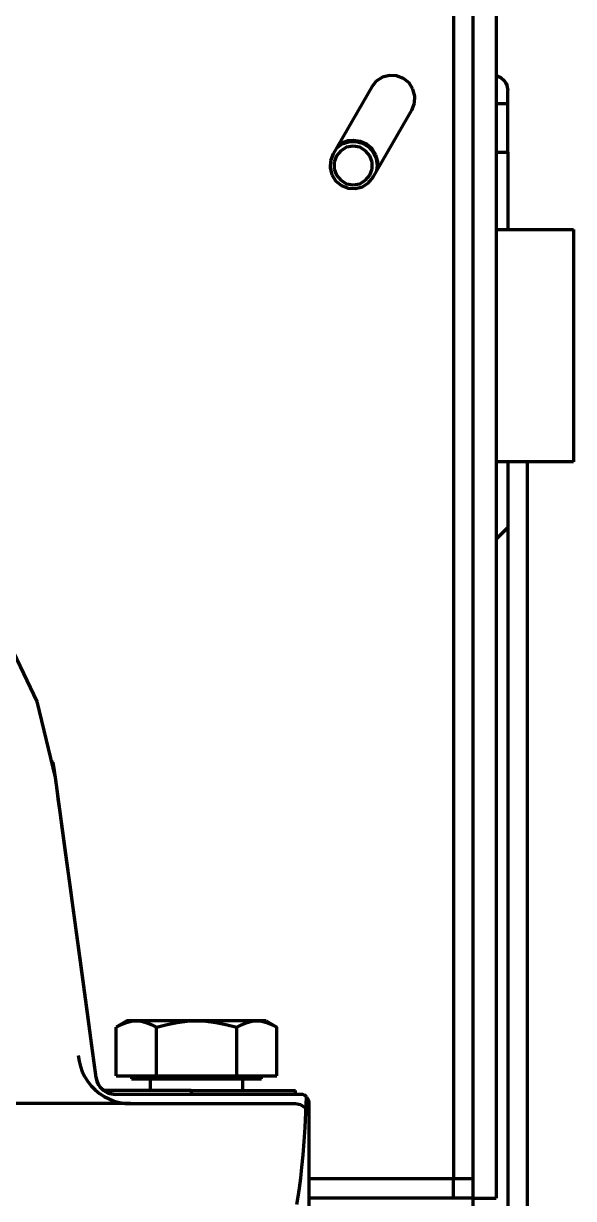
# Model space of a CAD drawing. Header units: millimetres. Extents: x 0 to 594, y 0 to 420.
# Drawn here: x 157.39 to 160.24, y 388.62 to 394.7 of the extents above; entities that cross this region are included whole.
import ezdxf

# ---------------------------------------------------------------- set-up
doc = ezdxf.new("R2010")
doc.units = ezdxf.units.MM

msp = doc.modelspace()

# ---------------------------------------------------------------- linework, layer by layer
at = {"color": 1, "lineweight": 70}
for p, q in [((159.7164, 403.6501), (159.7164, 388.6242)), ((159.8364, 403.6501), (159.8364, 388.6242)), ((159.6164, 403.5642), (159.6164, 388.7242)), ((159.2161, 394.3998), (159.1925, 394.3706)), ((159.2476, 394.4202), (159.2161, 394.3998)), ((159.2839, 394.4299), (159.2476, 394.4202)), ((159.3214, 394.428), (159.2839, 394.4299)), ((159.3564, 394.4145), (159.3214, 394.428)), ((159.3856, 394.3909), (159.3564, 394.4145)), ((159.406, 394.3594), (159.3856, 394.3909)), ((159.8364, 394.4299), (159.8604, 394.4193)), ((159.8604, 394.4193), (159.8797, 394.4015)), ((159.8761, 394.4058), (159.8815, 394.399)), ((159.8891, 394.386), (159.8761, 394.4058)), ((159.8761, 394.4058), (159.8815, 394.399)), ((159.8891, 394.386), (159.8761, 394.4058)), ((159.8891, 394.386), (159.8761, 394.4058)), ((159.8761, 394.4058), (159.8891, 394.386)), ((159.8891, 394.3859), (159.8761, 394.4057)), ((159.8797, 394.4015), (159.8921, 394.3784)), ((159.8816, 394.3989), (159.8919, 394.379)), ((159.8816, 394.3989), (159.8919, 394.379)), ((159.8858, 394.3923), (159.8907, 394.3823)), ((159.8913, 394.3807), (159.8891, 394.386)), ((159.8913, 394.3807), (159.8891, 394.386)), ((159.8913, 394.3807), (159.8891, 394.386)), ((159.8891, 394.386), (159.8913, 394.3807)), ((159.8913, 394.3807), (159.8891, 394.3859)), ((159.8907, 394.3823), (159.8919, 394.379)), ((159.8919, 394.379), (159.8913, 394.3807)), ((159.8919, 394.379), (159.8913, 394.3807)), ((159.8919, 394.379), (159.8913, 394.3807)), ((159.8913, 394.3807), (159.8919, 394.379)), ((159.8919, 394.379), (159.8913, 394.3807)), ((159.8921, 394.3784), (159.8964, 394.3525)), ((159.1925, 394.3706), (158.9925, 394.0242)), ((159.4158, 394.3231), (159.406, 394.3594)), ((159.4138, 394.2857), (159.4158, 394.3231)), ((159.8964, 394.2825), (159.8964, 394.3525)), ((159.2003, 393.9042), (159.4003, 394.2506)), ((159.4003, 394.2506), (159.4138, 394.2857)), ((159.844, 394.2825), (159.8364, 394.2825)), ((159.8512, 394.2825), (159.844, 394.2825)), ((159.858, 394.2825), (159.8512, 394.2825)), ((159.8644, 394.2825), (159.858, 394.2825)), ((159.8702, 394.2825), (159.8644, 394.2825)), ((159.8756, 394.2825), (159.8702, 394.2825)), ((159.8803, 394.2825), (159.8756, 394.2825)), ((159.8845, 394.2825), (159.8803, 394.2825)), ((159.8881, 394.2825), (159.8845, 394.2825)), ((159.8911, 394.2825), (159.8881, 394.2825)), ((159.8934, 394.2825), (159.8911, 394.2825)), ((159.8951, 394.2825), (159.8934, 394.2825)), ((159.8961, 394.2825), (159.8951, 394.2825)), ((159.8964, 394.2825), (159.8961, 394.2825)), ((159.8964, 394.0325), (159.8964, 394.2825)), ((159.8964, 394.0325), (159.8964, 394.2825)), ((159.01, 394.0545), (159.0396, 394.0755)), ((159.0416, 394.0821), (159.0175, 394.0675)), ((159.0396, 394.0755), (159.0741, 394.0872)), ((159.0684, 394.0911), (159.0416, 394.0821)), ((159.0964, 394.0942), (159.0684, 394.0911)), ((159.0741, 394.0872), (159.1104, 394.0884)), ((159.1327, 394.089), (159.0964, 394.0942)), ((159.1104, 394.0884), (159.1455, 394.0791)), ((159.1662, 394.0739), (159.1327, 394.089)), ((159.1455, 394.0791), (159.1765, 394.0602)), ((159.1941, 394.05), (159.1662, 394.0739)), ((158.9925, 394.0242), (158.979, 393.9891)), ((159.0098, 394.0142), (158.9979, 393.9816)), ((159.0321, 394.0408), (159.0098, 394.0142)), ((159.0622, 394.0582), (159.0321, 394.0408)), ((159.0964, 394.0642), (159.0622, 394.0582)), ((159.1306, 394.0582), (159.0964, 394.0642)), ((159.1607, 394.0408), (159.1306, 394.0582)), ((159.183, 394.0142), (159.1607, 394.0408)), ((159.1765, 394.0602), (159.2007, 394.0331)), ((159.1949, 393.9816), (159.183, 394.0142)), ((159.2142, 394.0193), (159.1941, 394.05)), ((159.2007, 394.0331), (159.2161, 394.0002)), ((159.2249, 393.9842), (159.2142, 394.0193)), ((159.8364, 394.0325), (159.8964, 394.0325)), ((159.8964, 394.0325), (159.8964, 393.6325)), ((158.979, 393.9891), (158.9771, 393.9517)), ((158.9771, 393.9517), (158.9868, 393.9154)), ((158.9979, 393.9816), (158.9979, 393.9468)), ((158.9979, 393.9468), (159.0098, 393.9142)), ((159.183, 393.9142), (159.1949, 393.9468)), ((159.1949, 393.9468), (159.1949, 393.9816)), ((159.2161, 394.0002), (159.2214, 393.9642)), ((159.2214, 393.9642), (159.2178, 393.9345)), ((159.2253, 393.9475), (159.2249, 393.9842)), ((158.9868, 393.9154), (159.0072, 393.8839)), ((159.0098, 393.9142), (159.0321, 393.8876)), ((159.0321, 393.8876), (159.0622, 393.8702)), ((159.1306, 393.8702), (159.1607, 393.8876)), ((159.1607, 393.8876), (159.183, 393.9142)), ((159.1767, 393.875), (159.2003, 393.9042)), ((159.0072, 393.8839), (159.0364, 393.8603)), ((159.0364, 393.8603), (159.0715, 393.8468)), ((159.0622, 393.8702), (159.0964, 393.8642)), ((159.0715, 393.8468), (159.109, 393.8449)), ((159.0964, 393.8642), (159.1306, 393.8702)), ((159.109, 393.8449), (159.1452, 393.8546)), ((159.1452, 393.8546), (159.1767, 393.875)), ((159.8364, 393.6325), (160.2364, 393.6325)), ((160.2364, 393.6325), (160.2364, 392.4325)), ((160.2364, 392.4325), (159.8364, 392.4325)), ((159.8964, 392.4325), (159.8964, 392.0925)), ((159.9964, 392.4325), (159.9964, 385.6325)), ((159.8964, 392.0925), (159.8364, 392.0325)), ((159.8964, 392.0925), (159.8964, 385.9725)), ((157.4611, 391.1925), (157.2876, 391.5584)), ((157.5564, 390.7989), (157.4611, 391.1925)), ((157.544, 390.878), (157.5437, 390.8796)), ((157.5449, 390.8732), (157.544, 390.878)), ((157.5479, 390.8552), (157.5449, 390.8732)), ((157.5564, 390.7989), (157.5479, 390.8552)), ((157.5631, 390.7494), (157.5564, 390.7989)), ((157.7673, 389.247), (157.5564, 390.7989)), ((157.5712, 390.6896), (157.5631, 390.7494)), ((157.5807, 390.6197), (157.5712, 390.6896)), ((157.5916, 390.5399), (157.5807, 390.6197)), ((157.6038, 390.4502), (157.5916, 390.5399)), ((157.6173, 390.351), (157.6038, 390.4502)), ((157.632, 390.2425), (157.6173, 390.351)), ((157.648, 390.1249), (157.632, 390.2425)), ((157.6652, 389.9986), (157.648, 390.1249)), ((157.6835, 389.8638), (157.6652, 389.9986)), ((157.7029, 389.7209), (157.6835, 389.8638)), ((157.7234, 389.5702), (157.7029, 389.7209)), ((157.7449, 389.4121), (157.7234, 389.5702)), ((157.9264, 389.5405), (157.8707, 389.5083)), ((157.8707, 389.5083), (157.8985, 389.5226)), ((157.8985, 389.5226), (157.9246, 389.5326)), ((157.9246, 389.5326), (157.9497, 389.5385)), ((157.9267, 389.5405), (157.9264, 389.5405)), ((157.9274, 389.5405), (157.9267, 389.5405)), ((157.9287, 389.5405), (157.9274, 389.5405)), ((157.9304, 389.5405), (157.9287, 389.5405)), ((157.9327, 389.5405), (157.9304, 389.5405)), ((157.9354, 389.5405), (157.9327, 389.5405)), ((157.9387, 389.5405), (157.9354, 389.5405)), ((157.9424, 389.5405), (157.9387, 389.5405)), ((157.9466, 389.5405), (157.9424, 389.5405)), ((157.9513, 389.5405), (157.9466, 389.5405)), ((157.9497, 389.5385), (157.9746, 389.5405)), ((157.9564, 389.5405), (157.9513, 389.5405)), ((157.9621, 389.5405), (157.9564, 389.5405)), ((157.9681, 389.5405), (157.9621, 389.5405)), ((157.9746, 389.5405), (157.9681, 389.5405)), ((157.9746, 389.5405), (157.9996, 389.5385)), ((157.989, 389.5405), (157.9746, 389.5405)), ((158.005, 389.5405), (157.989, 389.5405)), ((157.9996, 389.5385), (158.0247, 389.5326)), ((158.0225, 389.5405), (158.005, 389.5405)), ((158.0415, 389.5405), (158.0225, 389.5405)), ((158.0247, 389.5326), (158.0508, 389.5226)), ((158.062, 389.5405), (158.0415, 389.5405)), ((158.0508, 389.5226), (158.0786, 389.5083)), ((158.0836, 389.5405), (158.062, 389.5405)), ((158.0786, 389.5083), (158.1341, 389.5226)), ((158.1064, 389.5405), (158.0836, 389.5405)), ((158.1302, 389.5405), (158.1064, 389.5405)), ((158.1549, 389.5405), (158.1302, 389.5405)), ((158.1341, 389.5226), (158.1863, 389.5326)), ((158.1803, 389.5405), (158.1549, 389.5405)), ((158.2063, 389.5405), (158.1803, 389.5405)), ((158.1863, 389.5326), (158.2366, 389.5385)), ((158.2328, 389.5405), (158.2063, 389.5405)), ((158.2595, 389.5405), (158.2328, 389.5405)), ((158.2366, 389.5385), (158.2864, 389.5405)), ((158.2864, 389.5405), (158.2595, 389.5405)), ((158.2864, 389.5405), (158.3362, 389.5385)), ((158.3133, 389.5405), (158.2864, 389.5405)), ((158.3401, 389.5405), (158.3133, 389.5405)), ((158.3362, 389.5385), (158.3865, 389.5326)), ((158.3665, 389.5405), (158.3401, 389.5405)), ((158.3925, 389.5405), (158.3665, 389.5405)), ((158.3865, 389.5326), (158.4387, 389.5226)), ((158.4179, 389.5405), (158.3925, 389.5405)), ((158.4426, 389.5405), (158.4179, 389.5405)), ((158.4387, 389.5226), (158.4943, 389.5083)), ((158.4664, 389.5405), (158.4426, 389.5405)), ((158.4892, 389.5405), (158.4664, 389.5405)), ((158.5109, 389.5405), (158.4892, 389.5405)), ((158.4943, 389.5083), (158.522, 389.5226)), ((158.5313, 389.5405), (158.5109, 389.5405)), ((158.522, 389.5226), (158.5481, 389.5326)), ((158.5503, 389.5405), (158.5313, 389.5405)), ((158.5481, 389.5326), (158.5733, 389.5385)), ((158.5679, 389.5405), (158.5503, 389.5405)), ((158.5839, 389.5405), (158.5679, 389.5405)), ((158.5733, 389.5385), (158.5982, 389.5405)), ((158.5982, 389.5405), (158.5839, 389.5405)), ((158.5982, 389.5405), (158.6231, 389.5385)), ((158.6047, 389.5405), (158.5982, 389.5405)), ((158.6108, 389.5405), (158.6047, 389.5405)), ((158.6164, 389.5405), (158.6108, 389.5405)), ((158.6215, 389.5405), (158.6164, 389.5405)), ((158.6262, 389.5405), (158.6215, 389.5405)), ((158.6231, 389.5385), (158.6482, 389.5326)), ((158.6304, 389.5405), (158.6262, 389.5405)), ((158.6341, 389.5405), (158.6304, 389.5405)), ((158.6374, 389.5405), (158.6341, 389.5405)), ((158.6401, 389.5405), (158.6374, 389.5405)), ((158.6424, 389.5405), (158.6401, 389.5405)), ((158.6441, 389.5405), (158.6424, 389.5405)), ((158.6454, 389.5405), (158.6441, 389.5405)), ((158.6462, 389.5405), (158.6454, 389.5405)), ((158.6464, 389.5405), (158.6462, 389.5405)), ((158.6464, 389.5405), (158.7021, 389.5083)), ((158.6482, 389.5326), (158.6743, 389.5226)), ((158.6743, 389.5226), (158.7021, 389.5083)), ((157.8707, 389.2565), (157.8707, 389.5083)), ((158.0786, 389.2565), (158.0786, 389.5083)), ((158.4943, 389.2565), (158.4943, 389.5083)), ((158.7021, 389.2565), (158.7021, 389.5083)), ((157.7673, 389.247), (157.7449, 389.4121)), ((157.6744, 389.3608), (157.6785, 389.3322)), ((157.6785, 389.3322), (157.6855, 389.3043)), ((157.6855, 389.3043), (157.6954, 389.2773)), ((157.6954, 389.2773), (157.7082, 389.2514)), ((157.7082, 389.2514), (157.7236, 389.2271)), ((157.7236, 389.2271), (157.7415, 389.2045)), ((157.7723, 389.2268), (157.7673, 389.247)), ((157.7746, 389.2208), (157.7673, 389.247)), ((157.7673, 389.247), (157.7692, 389.2369)), ((157.7692, 389.2369), (157.7721, 389.2271)), ((157.7721, 389.2271), (157.7761, 389.2176)), ((157.7811, 389.2084), (157.7723, 389.2268)), ((157.788, 389.1984), (157.7746, 389.2208)), ((157.7761, 389.2176), (157.7809, 389.2086)), ((157.7809, 389.2086), (157.7867, 389.2001)), ((157.7927, 389.1929), (157.7811, 389.2084)), ((157.8707, 389.2565), (158.0786, 389.2565)), ((157.9504, 389.2565), (157.9504, 389.2405)), ((157.9504, 389.2405), (157.9588, 389.2405)), ((157.9588, 389.2405), (157.9837, 389.2405)), ((157.9837, 389.2405), (158.0237, 389.2405)), ((158.0237, 389.2405), (158.0769, 389.2405)), ((158.0464, 389.2405), (158.0464, 389.1805)), ((158.0769, 389.2405), (158.1406, 389.2405)), ((158.0786, 389.2565), (158.4943, 389.2565)), ((158.1406, 389.2405), (158.2116, 389.2405)), ((158.2116, 389.2405), (158.2864, 389.2405)), ((158.2864, 389.2405), (158.3612, 389.2405)), ((158.3612, 389.2405), (158.4322, 389.2405)), ((158.4322, 389.2405), (158.4959, 389.2405)), ((158.4943, 389.2565), (158.7021, 389.2565)), ((158.4959, 389.2405), (158.5491, 389.2405)), ((158.5264, 389.1805), (158.5264, 389.2405)), ((158.5491, 389.2405), (158.5891, 389.2405)), ((158.5891, 389.2405), (158.614, 389.2405)), ((158.614, 389.2405), (158.6224, 389.2405)), ((158.6224, 389.2405), (158.6224, 389.2565)), ((157.7415, 389.2045), (157.7616, 389.1839)), ((157.7616, 389.1839), (157.7839, 389.1656)), ((157.7839, 389.1656), (157.8079, 389.1498)), ((157.7867, 389.2001), (157.7933, 389.1923)), ((157.8053, 389.1813), (157.788, 389.1984)), ((157.8064, 389.1805), (157.7927, 389.1929)), ((157.7933, 389.1923), (157.8006, 389.1852)), ((157.8006, 389.1852), (157.8087, 389.1788)), ((157.8266, 389.1688), (157.8053, 389.1813)), ((158.2584, 389.1805), (157.8064, 389.1805)), ((157.8079, 389.1498), (157.8335, 389.1366)), ((157.8087, 389.1788), (157.8174, 389.1733)), ((157.8174, 389.1733), (157.8265, 389.1688)), ((157.8265, 389.1688), (157.8361, 389.1652)), ((157.8464, 389.1625), (157.8268, 389.1687)), ((157.8361, 389.1652), (157.846, 389.1626)), ((157.846, 389.1626), (157.8562, 389.161)), ((157.8664, 389.1605), (157.8464, 389.1625)), ((157.8562, 389.161), (157.8664, 389.1605)), ((158.8264, 389.1605), (157.8664, 389.1605)), ((158.2584, 389.1805), (158.3189, 389.1805)), ((158.2584, 389.1805), (158.2584, 389.1605)), ((158.3189, 389.1805), (158.3786, 389.1805)), ((158.3786, 389.1805), (158.4368, 389.1805)), ((158.4368, 389.1805), (158.4927, 389.1805)), ((158.4927, 389.1805), (158.5457, 389.1805)), ((158.5457, 389.1805), (158.5951, 389.1805)), ((158.5951, 389.1805), (158.6402, 389.1805)), ((158.6402, 389.1805), (158.6806, 389.1805)), ((158.6806, 389.1805), (158.7156, 389.1805)), ((158.7156, 389.1805), (158.7449, 389.1805)), ((158.7449, 389.1805), (158.7681, 389.1805)), ((158.7681, 389.1805), (158.7849, 389.1805)), ((158.7849, 389.1805), (158.795, 389.1805)), ((158.795, 389.1805), (158.7984, 389.1805)), ((158.7984, 389.1605), (158.7984, 389.1805)), ((158.8288, 389.1604), (158.8264, 389.1605)), ((158.8311, 389.1602), (158.8288, 389.1604)), ((158.8334, 389.1599), (158.8311, 389.1602)), ((158.8357, 389.1594), (158.8334, 389.1599)), ((158.838, 389.1588), (158.8357, 389.1594)), ((158.8402, 389.158), (158.838, 389.1588)), ((158.8424, 389.1572), (158.8402, 389.158)), ((158.8445, 389.1562), (158.8424, 389.1572)), ((158.8465, 389.1551), (158.8445, 389.1562)), ((158.8485, 389.1538), (158.8465, 389.1551)), ((158.8504, 389.1525), (158.8485, 389.1538)), ((158.8523, 389.151), (158.8504, 389.1525)), ((158.8518, 389.0666), (158.8557, 389.1478)), ((158.854, 389.1494), (158.8523, 389.151)), ((158.8557, 389.1478), (158.854, 389.1494)), ((158.8557, 389.1478), (158.8638, 389.1347)), ((157.9454, 389.1125), (156.7984, 389.1125)), ((157.8335, 389.1366), (157.8604, 389.1261)), ((157.8604, 389.1261), (157.8882, 389.1186)), ((157.8882, 389.1186), (157.9166, 389.114)), ((157.9166, 389.114), (157.9454, 389.1125)), ((157.9454, 389.1125), (158.7984, 389.1125)), ((158.7984, 389.1125), (158.8244, 389.1073)), ((158.8244, 389.1073), (158.8465, 389.0926)), ((158.8465, 389.0926), (158.8612, 389.0705)), ((158.8638, 389.1347), (158.8664, 389.1205)), ((158.8664, 389.1205), (158.8664, 388.5005)), ((158.8475, 388.9892), (158.8518, 389.0666)), ((158.8612, 389.0705), (158.8664, 389.0445)), ((158.8664, 389.0445), (158.8664, 388.5005)), ((158.8426, 388.9162), (158.8475, 388.9892)), ((158.8373, 388.8478), (158.8426, 388.9162)), ((158.8315, 388.7846), (158.8373, 388.8478)), ((158.8253, 388.727), (158.8315, 388.7846)), ((158.8188, 388.6753), (158.8253, 388.727)), ((159.6164, 388.7242), (158.8664, 388.7242)), ((159.6164, 388.713), (159.6164, 388.7242)), ((159.6276, 388.7242), (159.6164, 388.7242)), ((159.6387, 388.7242), (159.6276, 388.7242)), ((159.6494, 388.7242), (159.6387, 388.7242)), ((159.6598, 388.7242), (159.6494, 388.7242)), ((159.6696, 388.7242), (159.6598, 388.7242)), ((159.6788, 388.7242), (159.6696, 388.7242)), ((159.6871, 388.7242), (159.6788, 388.7242)), ((159.6946, 388.7242), (159.6871, 388.7242)), ((159.7011, 388.7242), (159.6946, 388.7242)), ((159.7065, 388.7242), (159.7011, 388.7242)), ((159.7108, 388.7242), (159.7065, 388.7242)), ((159.7139, 388.7242), (159.7108, 388.7242)), ((159.7158, 388.7242), (159.7139, 388.7242)), ((159.7164, 388.7242), (159.7158, 388.7242)), ((158.8119, 388.6298), (158.8188, 388.6753)), ((159.6164, 388.7019), (159.6164, 388.713)), ((159.6164, 388.6912), (159.6164, 388.7019)), ((159.6164, 388.6808), (159.6164, 388.6912)), ((159.6164, 388.671), (159.6164, 388.6808)), ((159.6164, 388.6618), (159.6164, 388.671)), ((159.6164, 388.6535), (159.6164, 388.6618)), ((158.8048, 388.5908), (158.8119, 388.6298)), ((159.7164, 388.6242), (158.8664, 388.6242)), ((159.6164, 388.646), (159.6164, 388.6535)), ((159.6164, 388.6395), (159.6164, 388.646)), ((159.6164, 388.6341), (159.6164, 388.6395)), ((159.6164, 388.6298), (159.6164, 388.6341)), ((159.6164, 388.6267), (159.6164, 388.6298)), ((159.6164, 388.6248), (159.6164, 388.6267)), ((159.6164, 388.6242), (159.6164, 388.6248)), ((159.7164, 388.6242), (159.7164, 388.5042)), ((159.7164, 388.6242), (159.8364, 388.6242))]:
    msp.add_line(p, q, dxfattribs=at)

doc.saveas('drawing.dxf')
